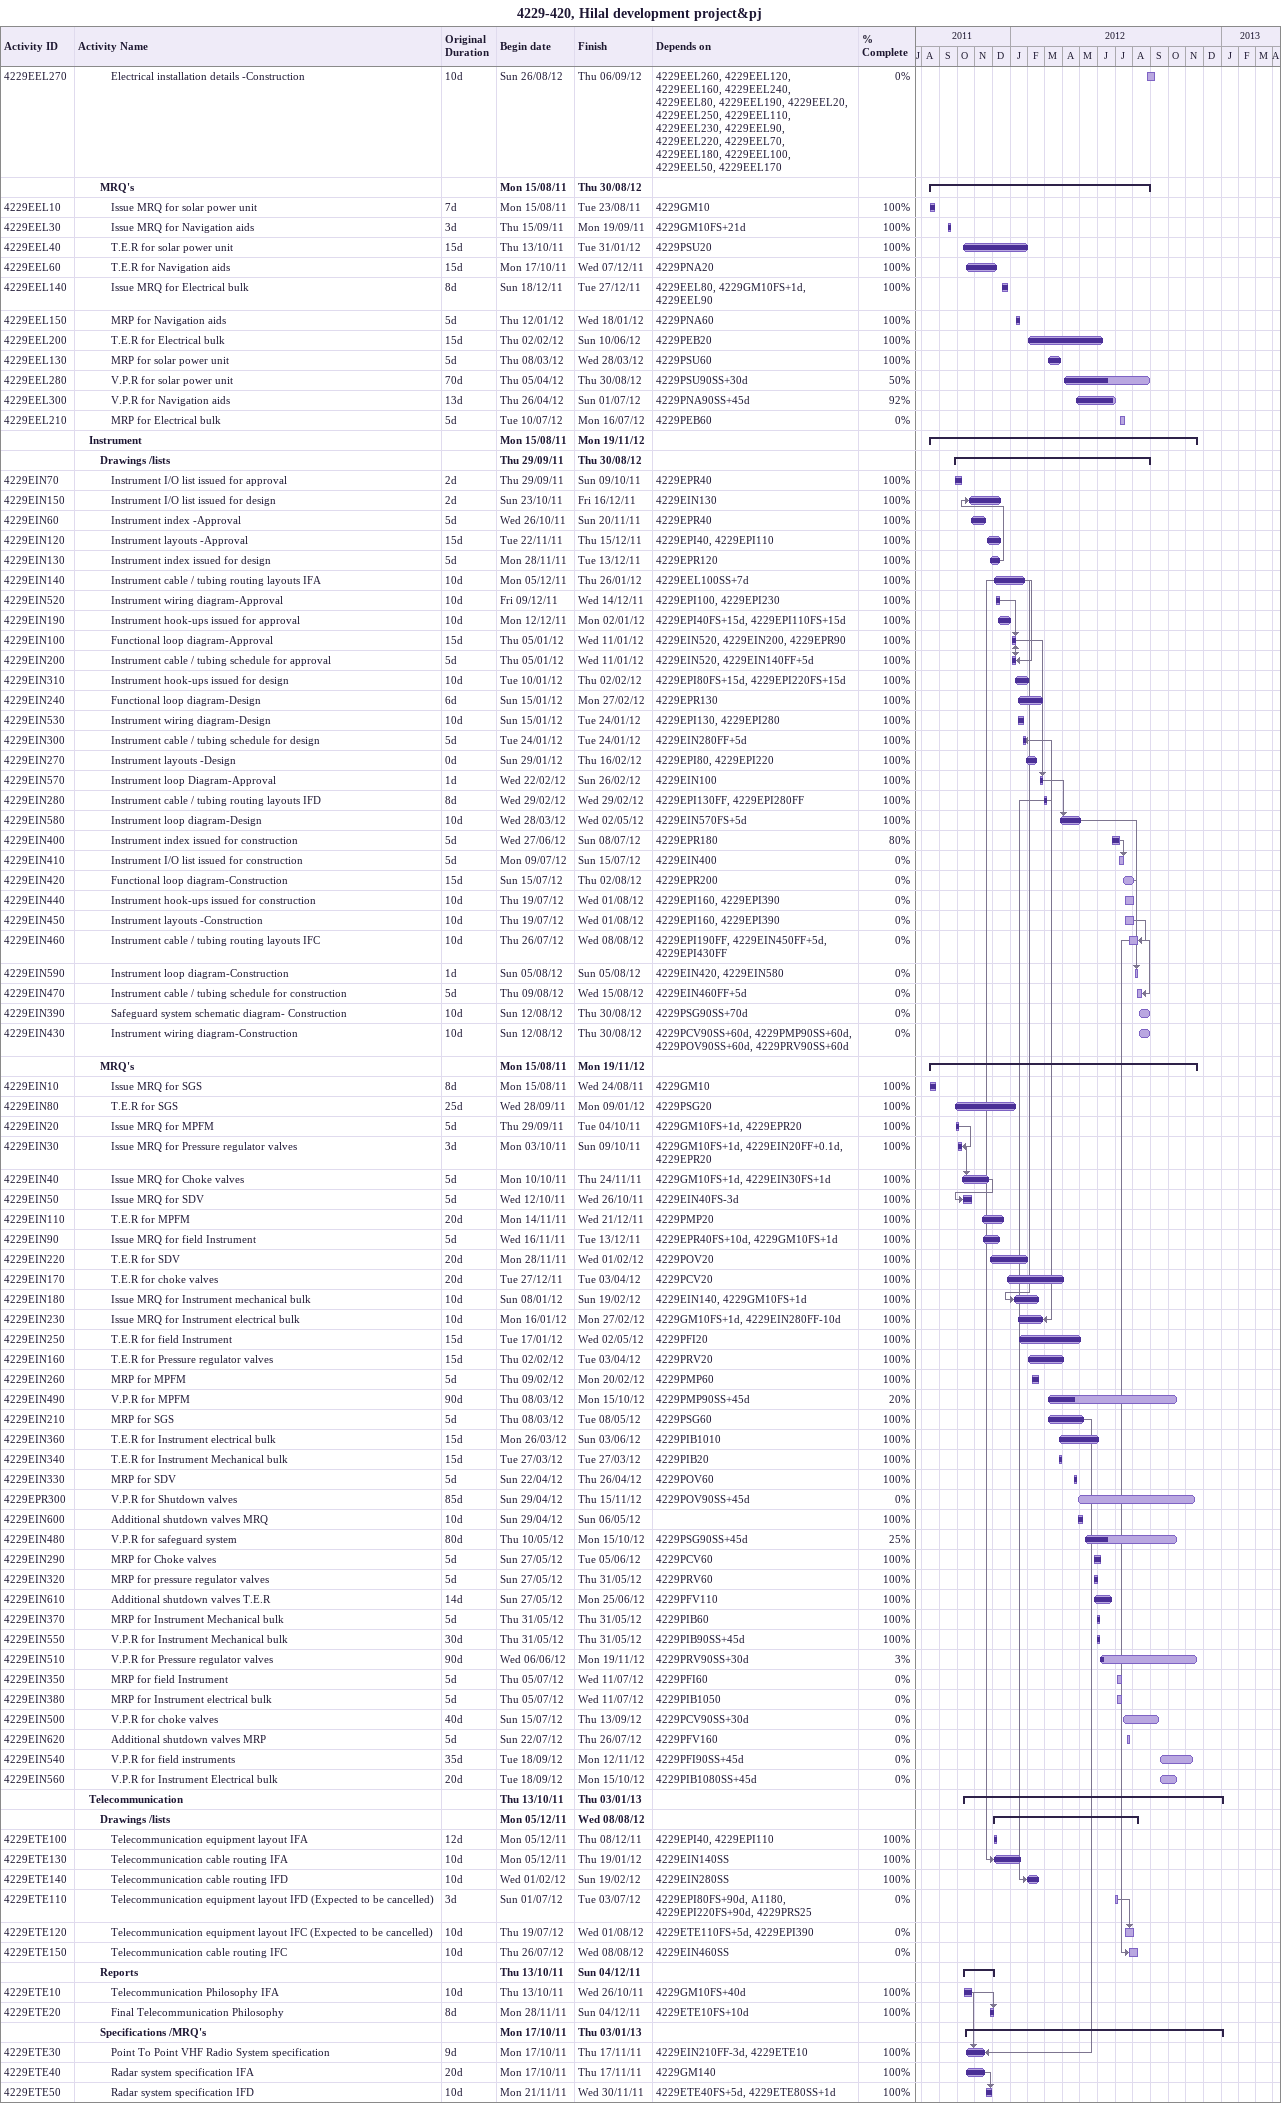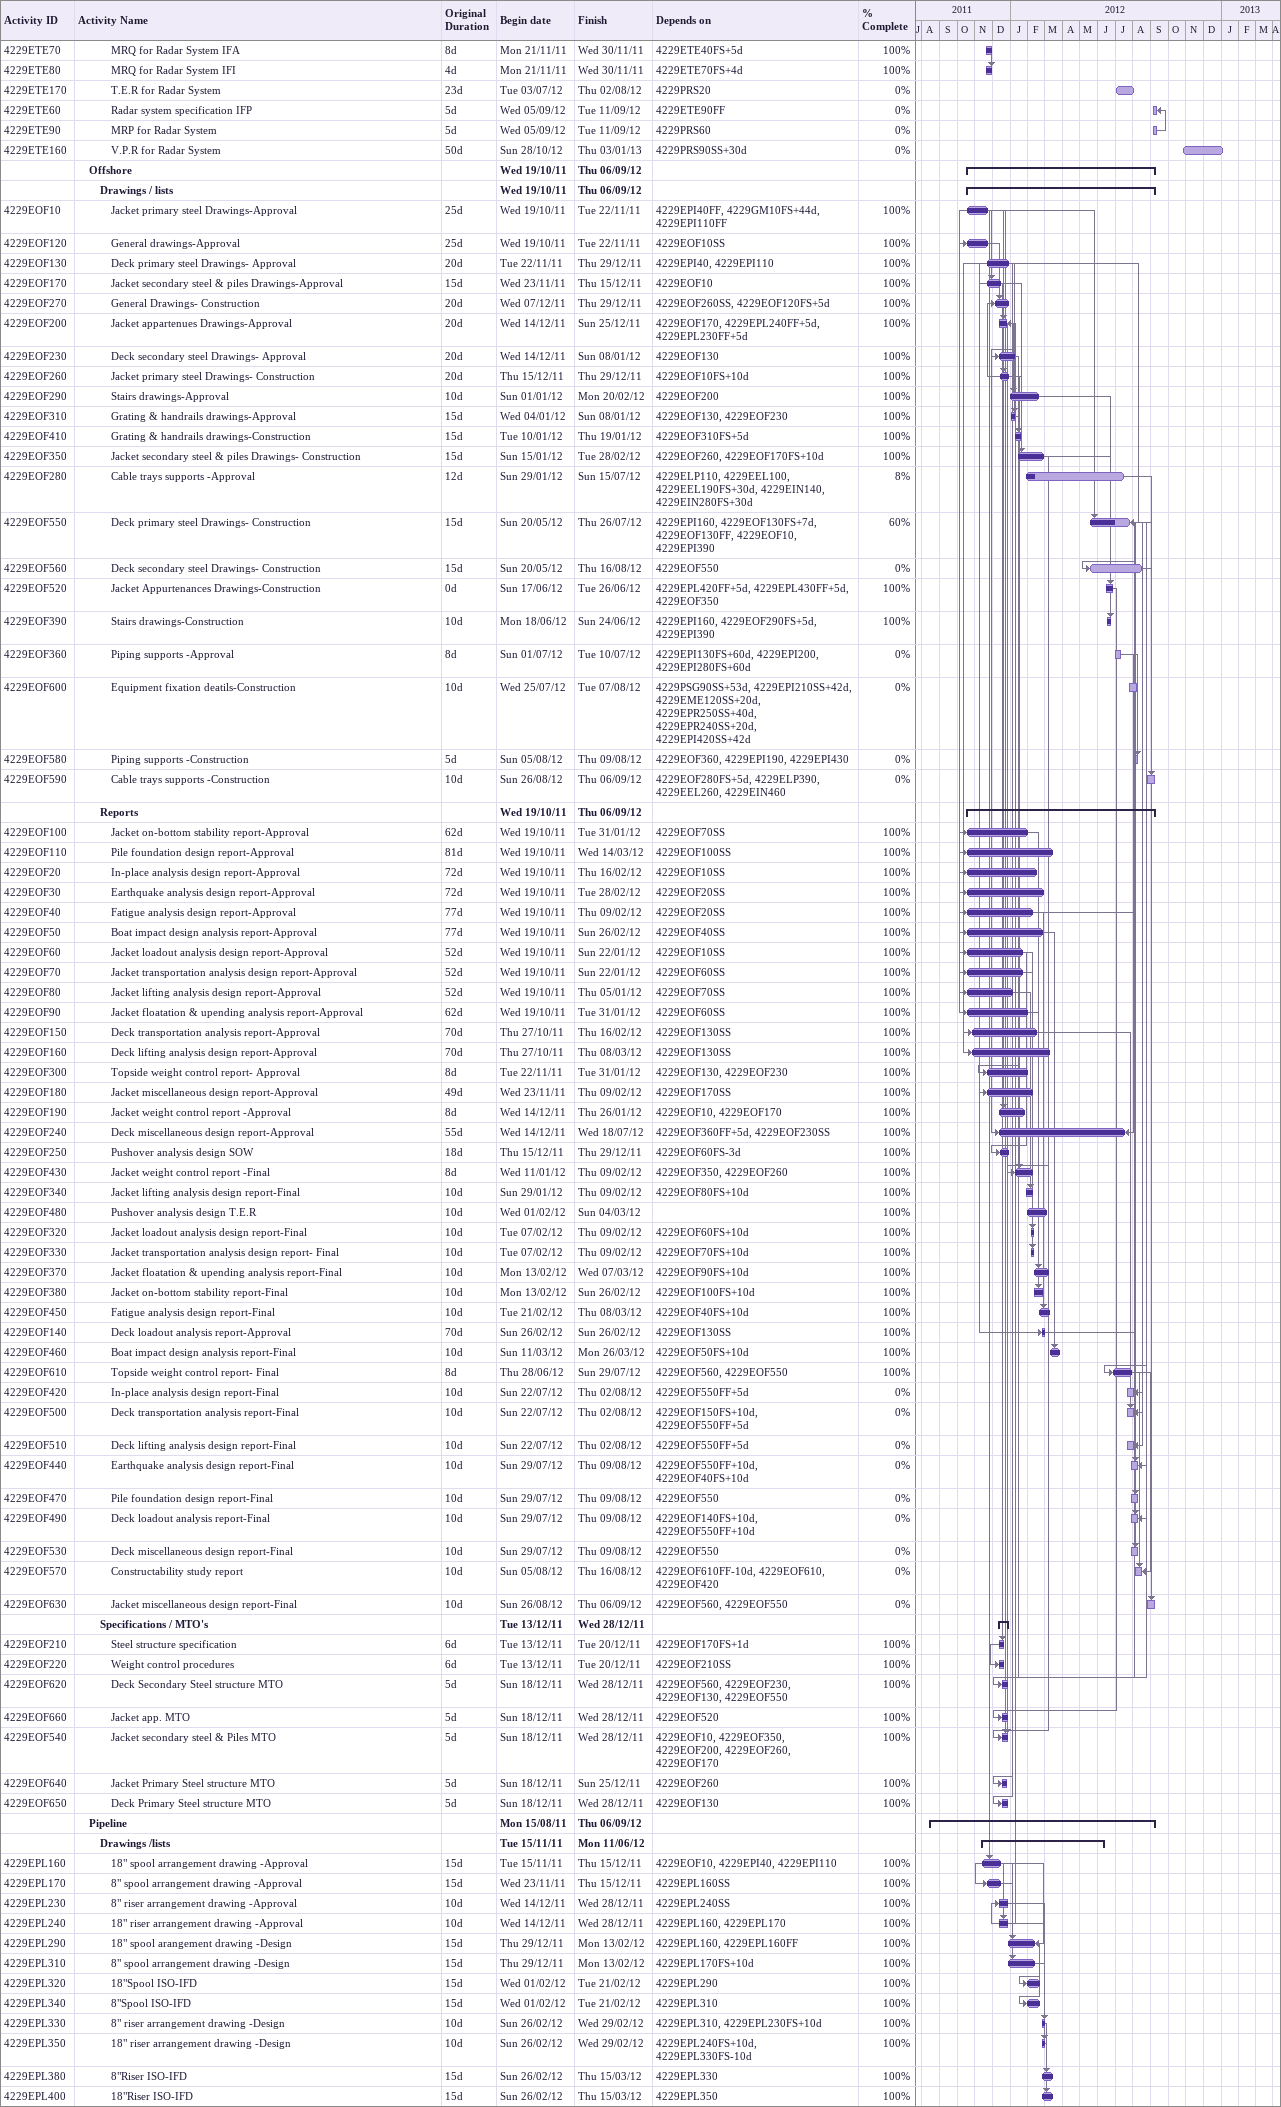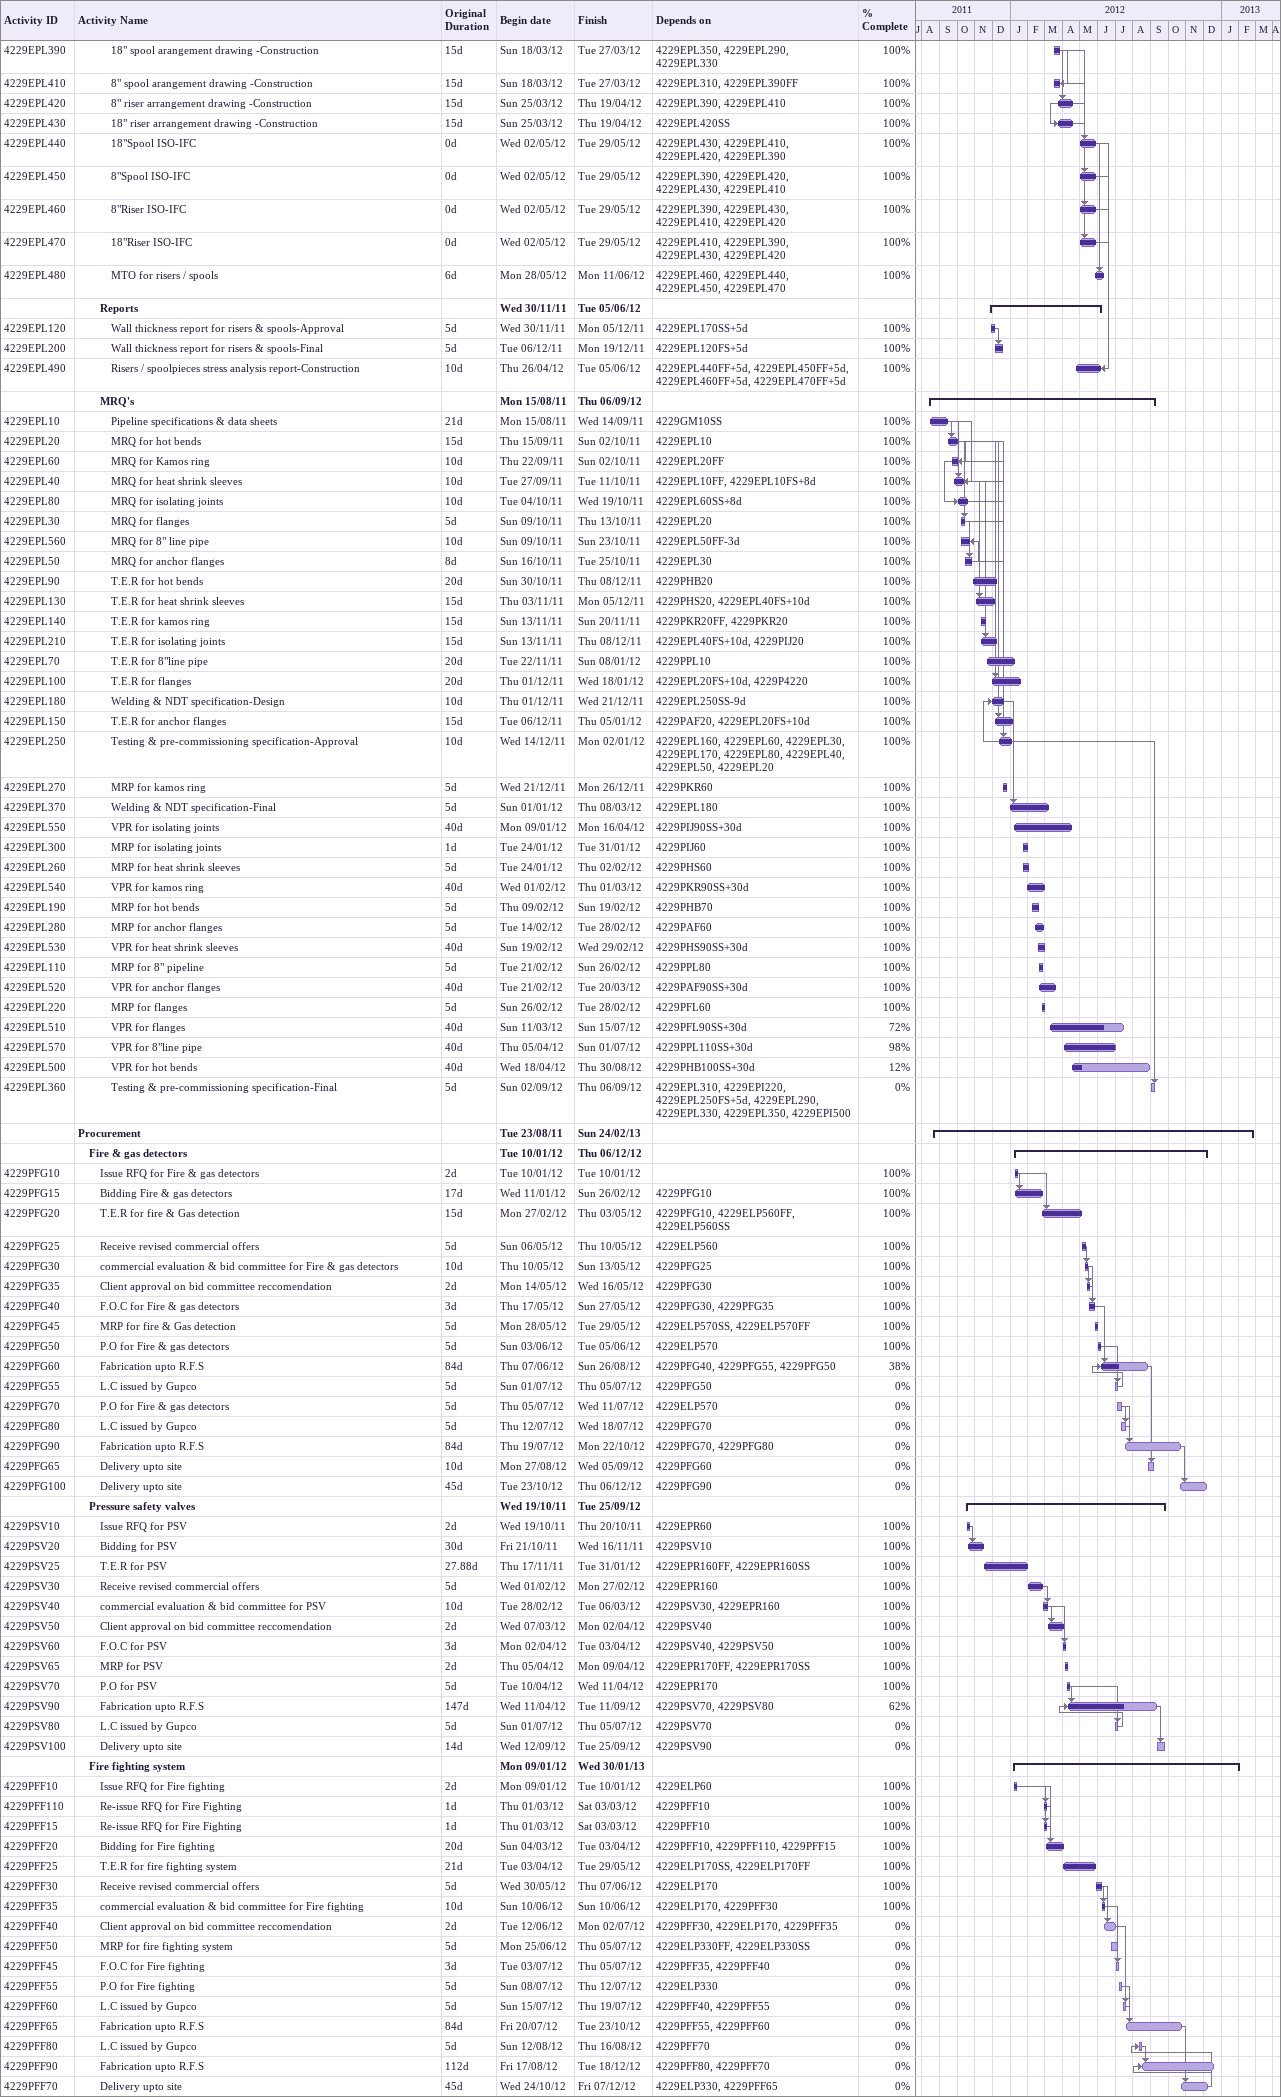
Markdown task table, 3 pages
4229-420, Hilal development project&pj

| ID | Level | Task | Original duration | Start | Finish | Predecessors | % complete |
|---|---|---|---|---|---|---|---|
| 4229EEL270 | 4 | Electrical installation details -Construction | 10d | 2012-08-26 | 2012-09-06 | 4229EEL260, 4229EEL120, 4229EEL160, 4229EEL240, 4229EEL80, 4229EEL190, 4229EEL20, 4229EEL250, 4229EEL110, 4229EEL230, 4229EEL90, 4229EEL220, 4229EEL70, 4229EEL180, 4229EEL100, 4229EEL50, 4229EEL170 | 0 |
|  | 3 | **MRQ's** |  | 2011-08-15 | 2012-08-30 |  |  |
| 4229EEL10 | 4 | Issue MRQ for solar power unit | 7d | 2011-08-15 | 2011-08-23 | 4229GM10 | 100 |
| 4229EEL30 | 4 | Issue MRQ for Navigation aids | 3d | 2011-09-15 | 2011-09-19 | 4229GM10FS+21d | 100 |
| 4229EEL40 | 4 | T.E.R for solar power unit | 15d | 2011-10-13 | 2012-01-31 | 4229PSU20 | 100 |
| 4229EEL60 | 4 | T.E.R for Navigation aids | 15d | 2011-10-17 | 2011-12-07 | 4229PNA20 | 100 |
| 4229EEL140 | 4 | Issue MRQ for Electrical bulk | 8d | 2011-12-18 | 2011-12-27 | 4229EEL80, 4229GM10FS+1d, 4229EEL90 | 100 |
| 4229EEL150 | 4 | MRP for Navigation aids | 5d | 2012-01-12 | 2012-01-18 | 4229PNA60 | 100 |
| 4229EEL200 | 4 | T.E.R for Electrical bulk | 15d | 2012-02-02 | 2012-06-10 | 4229PEB20 | 100 |
| 4229EEL130 | 4 | MRP for solar power unit | 5d | 2012-03-08 | 2012-03-28 | 4229PSU60 | 100 |
| 4229EEL280 | 4 | V.P.R for solar power unit | 70d | 2012-04-05 | 2012-08-30 | 4229PSU90SS+30d | 50 |
| 4229EEL300 | 4 | V.P.R for Navigation aids | 13d | 2012-04-26 | 2012-07-01 | 4229PNA90SS+45d | 92 |
| 4229EEL210 | 4 | MRP for Electrical bulk | 5d | 2012-07-10 | 2012-07-16 | 4229PEB60 | 0 |
|  | 2 | **Instrument** |  | 2011-08-15 | 2012-11-19 |  |  |
|  | 3 | **Drawings /lists** |  | 2011-09-29 | 2012-08-30 |  |  |
| 4229EIN70 | 4 | Instrument I/O list issued for approval | 2d | 2011-09-29 | 2011-10-09 | 4229EPR40 | 100 |
| 4229EIN150 | 4 | Instrument I/O list issued for design | 2d | 2011-10-23 | 2011-12-16 | 4229EIN130 | 100 |
| 4229EIN60 | 4 | Instrument index -Approval | 5d | 2011-10-26 | 2011-11-20 | 4229EPR40 | 100 |
| 4229EIN120 | 4 | Instrument layouts -Approval | 15d | 2011-11-22 | 2011-12-15 | 4229EPI40, 4229EPI110 | 100 |
| 4229EIN130 | 4 | Instrument index issued for design | 5d | 2011-11-28 | 2011-12-13 | 4229EPR120 | 100 |
| 4229EIN140 | 4 | Instrument cable / tubing routing layouts IFA | 10d | 2011-12-05 | 2012-01-26 | 4229EEL100SS+7d | 100 |
| 4229EIN520 | 4 | Instrument wiring diagram-Approval | 10d | 2011-12-09 | 2011-12-14 | 4229EPI100, 4229EPI230 | 100 |
| 4229EIN190 | 4 | Instrument hook-ups issued for approval | 10d | 2011-12-12 | 2012-01-02 | 4229EPI40FS+15d, 4229EPI110FS+15d | 100 |
| 4229EIN100 | 4 | Functional loop diagram-Approval | 15d | 2012-01-05 | 2012-01-11 | 4229EIN520, 4229EIN200, 4229EPR90 | 100 |
| 4229EIN200 | 4 | Instrument cable / tubing schedule for approval | 5d | 2012-01-05 | 2012-01-11 | 4229EIN520, 4229EIN140FF+5d | 100 |
| 4229EIN310 | 4 | Instrument hook-ups issued for design | 10d | 2012-01-10 | 2012-02-02 | 4229EPI80FS+15d, 4229EPI220FS+15d | 100 |
| 4229EIN240 | 4 | Functional loop diagram-Design | 6d | 2012-01-15 | 2012-02-27 | 4229EPR130 | 100 |
| 4229EIN530 | 4 | Instrument wiring diagram-Design | 10d | 2012-01-15 | 2012-01-24 | 4229EPI130, 4229EPI280 | 100 |
| 4229EIN300 | 4 | Instrument cable / tubing schedule for design | 5d | 2012-01-24 | 2012-01-24 | 4229EIN280FF+5d | 100 |
| 4229EIN270 | 4 | Instrument layouts -Design | 0d | 2012-01-29 | 2012-02-16 | 4229EPI80, 4229EPI220 | 100 |
| 4229EIN570 | 4 | Instrument loop Diagram-Approval | 1d | 2012-02-22 | 2012-02-26 | 4229EIN100 | 100 |
| 4229EIN280 | 4 | Instrument cable / tubing routing layouts IFD | 8d | 2012-02-29 | 2012-02-29 | 4229EPI130FF, 4229EPI280FF | 100 |
| 4229EIN580 | 4 | Instrument loop diagram-Design | 10d | 2012-03-28 | 2012-05-02 | 4229EIN570FS+5d | 100 |
| 4229EIN400 | 4 | Instrument index issued for construction | 5d | 2012-06-27 | 2012-07-08 | 4229EPR180 | 80 |
| 4229EIN410 | 4 | Instrument I/O list issued for construction | 5d | 2012-07-09 | 2012-07-15 | 4229EIN400 | 0 |
| 4229EIN420 | 4 | Functional loop diagram-Construction | 15d | 2012-07-15 | 2012-08-02 | 4229EPR200 | 0 |
| 4229EIN440 | 4 | Instrument hook-ups issued for construction | 10d | 2012-07-19 | 2012-08-01 | 4229EPI160, 4229EPI390 | 0 |
| 4229EIN450 | 4 | Instrument layouts -Construction | 10d | 2012-07-19 | 2012-08-01 | 4229EPI160, 4229EPI390 | 0 |
| 4229EIN460 | 4 | Instrument cable / tubing routing layouts IFC | 10d | 2012-07-26 | 2012-08-08 | 4229EPI190FF, 4229EIN450FF+5d, 4229EPI430FF | 0 |
| 4229EIN590 | 4 | Instrument loop diagram-Construction | 1d | 2012-08-05 | 2012-08-05 | 4229EIN420, 4229EIN580 | 0 |
| 4229EIN470 | 4 | Instrument cable / tubing schedule for construction | 5d | 2012-08-09 | 2012-08-15 | 4229EIN460FF+5d | 0 |
| 4229EIN390 | 4 | Safeguard system schematic diagram- Construction | 10d | 2012-08-12 | 2012-08-30 | 4229PSG90SS+70d | 0 |
| 4229EIN430 | 4 | Instrument wiring diagram-Construction | 10d | 2012-08-12 | 2012-08-30 | 4229PCV90SS+60d, 4229PMP90SS+60d, 4229POV90SS+60d, 4229PRV90SS+60d | 0 |
|  | 3 | **MRQ's** |  | 2011-08-15 | 2012-11-19 |  |  |
| 4229EIN10 | 4 | Issue MRQ for SGS | 8d | 2011-08-15 | 2011-08-24 | 4229GM10 | 100 |
| 4229EIN80 | 4 | T.E.R for SGS | 25d | 2011-09-28 | 2012-01-09 | 4229PSG20 | 100 |
| 4229EIN20 | 4 | Issue MRQ for MPFM | 5d | 2011-09-29 | 2011-10-04 | 4229GM10FS+1d, 4229EPR20 | 100 |
| 4229EIN30 | 4 | Issue MRQ for Pressure regulator valves | 3d | 2011-10-03 | 2011-10-09 | 4229GM10FS+1d, 4229EIN20FF+0.1d, 4229EPR20 | 100 |
| 4229EIN40 | 4 | Issue MRQ for Choke valves | 5d | 2011-10-10 | 2011-11-24 | 4229GM10FS+1d, 4229EIN30FS+1d | 100 |
| 4229EIN50 | 4 | Issue MRQ for SDV | 5d | 2011-10-12 | 2011-10-26 | 4229EIN40FS-3d | 100 |
| 4229EIN110 | 4 | T.E.R for MPFM | 20d | 2011-11-14 | 2011-12-21 | 4229PMP20 | 100 |
| 4229EIN90 | 4 | Issue MRQ for field Instrument | 5d | 2011-11-16 | 2011-12-13 | 4229EPR40FS+10d, 4229GM10FS+1d | 100 |
| 4229EIN220 | 4 | T.E.R for SDV | 20d | 2011-11-28 | 2012-02-01 | 4229POV20 | 100 |
| 4229EIN170 | 4 | T.E.R for choke valves | 20d | 2011-12-27 | 2012-04-03 | 4229PCV20 | 100 |
| 4229EIN180 | 4 | Issue MRQ for Instrument mechanical bulk | 10d | 2012-01-08 | 2012-02-19 | 4229EIN140, 4229GM10FS+1d | 100 |
| 4229EIN230 | 4 | Issue MRQ for Instrument electrical bulk | 10d | 2012-01-16 | 2012-02-27 | 4229GM10FS+1d, 4229EIN280FF-10d | 100 |
| 4229EIN250 | 4 | T.E.R for field Instrument | 15d | 2012-01-17 | 2012-05-02 | 4229PFI20 | 100 |
| 4229EIN160 | 4 | T.E.R for Pressure regulator valves | 15d | 2012-02-02 | 2012-04-03 | 4229PRV20 | 100 |
| 4229EIN260 | 4 | MRP for MPFM | 5d | 2012-02-09 | 2012-02-20 | 4229PMP60 | 100 |
| 4229EIN490 | 4 | V.P.R for MPFM | 90d | 2012-03-08 | 2012-10-15 | 4229PMP90SS+45d | 20 |
| 4229EIN210 | 4 | MRP for SGS | 5d | 2012-03-08 | 2012-05-08 | 4229PSG60 | 100 |
| 4229EIN360 | 4 | T.E.R for Instrument electrical bulk | 15d | 2012-03-26 | 2012-06-03 | 4229PIB1010 | 100 |
| 4229EIN340 | 4 | T.E.R for Instrument Mechanical bulk | 15d | 2012-03-27 | 2012-03-27 | 4229PIB20 | 100 |
| 4229EIN330 | 4 | MRP for SDV | 5d | 2012-04-22 | 2012-04-26 | 4229POV60 | 100 |
| 4229EPR300 | 4 | V.P.R for Shutdown valves | 85d | 2012-04-29 | 2012-11-15 | 4229POV90SS+45d | 0 |
| 4229EIN600 | 4 | Additional shutdown valves MRQ | 10d | 2012-04-29 | 2012-05-06 |  | 100 |
| 4229EIN480 | 4 | V.P.R for safeguard system | 80d | 2012-05-10 | 2012-10-15 | 4229PSG90SS+45d | 25 |
| 4229EIN290 | 4 | MRP for Choke valves | 5d | 2012-05-27 | 2012-06-05 | 4229PCV60 | 100 |
| 4229EIN320 | 4 | MRP for pressure regulator valves | 5d | 2012-05-27 | 2012-05-31 | 4229PRV60 | 100 |
| 4229EIN610 | 4 | Additional shutdown valves T.E.R | 14d | 2012-05-27 | 2012-06-25 | 4229PFV110 | 100 |
| 4229EIN370 | 4 | MRP for Instrument Mechanical bulk | 5d | 2012-05-31 | 2012-05-31 | 4229PIB60 | 100 |
| 4229EIN550 | 4 | V.P.R for Instrument Mechanical bulk | 30d | 2012-05-31 | 2012-05-31 | 4229PIB90SS+45d | 100 |
| 4229EIN510 | 4 | V.P.R for Pressure regulator valves | 90d | 2012-06-06 | 2012-11-19 | 4229PRV90SS+30d | 3 |
| 4229EIN350 | 4 | MRP for field Instrument | 5d | 2012-07-05 | 2012-07-11 | 4229PFI60 | 0 |
| 4229EIN380 | 4 | MRP for Instrument electrical bulk | 5d | 2012-07-05 | 2012-07-11 | 4229PIB1050 | 0 |
| 4229EIN500 | 4 | V.P.R for choke valves | 40d | 2012-07-15 | 2012-09-13 | 4229PCV90SS+30d | 0 |
| 4229EIN620 | 4 | Additional shutdown valves MRP | 5d | 2012-07-22 | 2012-07-26 | 4229PFV160 | 0 |
| 4229EIN540 | 4 | V.P.R for field instruments | 35d | 2012-09-18 | 2012-11-12 | 4229PFI90SS+45d | 0 |
| 4229EIN560 | 4 | V.P.R for Instrument Electrical bulk | 20d | 2012-09-18 | 2012-10-15 | 4229PIB1080SS+45d | 0 |
|  | 2 | **Telecommunication** |  | 2011-10-13 | 2013-01-03 |  |  |
|  | 3 | **Drawings /lists** |  | 2011-12-05 | 2012-08-08 |  |  |
| 4229ETE100 | 4 | Telecommunication equipment layout IFA | 12d | 2011-12-05 | 2011-12-08 | 4229EPI40, 4229EPI110 | 100 |
| 4229ETE130 | 4 | Telecommunication cable routing IFA | 10d | 2011-12-05 | 2012-01-19 | 4229EIN140SS | 100 |
| 4229ETE140 | 4 | Telecommunication cable routing IFD | 10d | 2012-02-01 | 2012-02-19 | 4229EIN280SS | 100 |
| 4229ETE110 | 4 | Telecommunication equipment layout IFD (Expected to be cancelled) | 3d | 2012-07-01 | 2012-07-03 | 4229EPI80FS+90d, A1180, 4229EPI220FS+90d, 4229PRS25 | 0 |
| 4229ETE120 | 4 | Telecommunication equipment layout IFC (Expected to be cancelled) | 10d | 2012-07-19 | 2012-08-01 | 4229ETE110FS+5d, 4229EPI390 | 0 |
| 4229ETE150 | 4 | Telecommunication cable routing IFC | 10d | 2012-07-26 | 2012-08-08 | 4229EIN460SS | 0 |
|  | 3 | **Reports** |  | 2011-10-13 | 2011-12-04 |  |  |
| 4229ETE10 | 4 | Telecommunication Philosophy IFA | 10d | 2011-10-13 | 2011-10-26 | 4229GM10FS+40d | 100 |
| 4229ETE20 | 4 | Final Telecommunication Philosophy | 8d | 2011-11-28 | 2011-12-04 | 4229ETE10FS+10d | 100 |
|  | 3 | **Specifications /MRQ's** |  | 2011-10-17 | 2013-01-03 |  |  |
| 4229ETE30 | 4 | Point To Point VHF Radio System specification | 9d | 2011-10-17 | 2011-11-17 | 4229EIN210FF-3d, 4229ETE10 | 100 |
| 4229ETE40 | 4 | Radar system specification IFA | 20d | 2011-10-17 | 2011-11-17 | 4229GM140 | 100 |
| 4229ETE50 | 4 | Radar system specification IFD | 10d | 2011-11-21 | 2011-11-30 | 4229ETE40FS+5d, 4229ETE80SS+1d | 100 |
| 4229ETE70 | 4 | MRQ for Radar System IFA | 8d | 2011-11-21 | 2011-11-30 | 4229ETE40FS+5d | 100 |
| 4229ETE80 | 4 | MRQ for Radar System IFI | 4d | 2011-11-21 | 2011-11-30 | 4229ETE70FS+4d | 100 |
| 4229ETE170 | 4 | T.E.R for Radar System | 23d | 2012-07-03 | 2012-08-02 | 4229PRS20 | 0 |
| 4229ETE60 | 4 | Radar system specification IFP | 5d | 2012-09-05 | 2012-09-11 | 4229ETE90FF | 0 |
| 4229ETE90 | 4 | MRP for Radar System | 5d | 2012-09-05 | 2012-09-11 | 4229PRS60 | 0 |
| 4229ETE160 | 4 | V.P.R for Radar System | 50d | 2012-10-28 | 2013-01-03 | 4229PRS90SS+30d | 0 |
|  | 2 | **Offshore** |  | 2011-10-19 | 2012-09-06 |  |  |
|  | 3 | **Drawings / lists** |  | 2011-10-19 | 2012-09-06 |  |  |
| 4229EOF10 | 4 | Jacket primary steel Drawings-Approval | 25d | 2011-10-19 | 2011-11-22 | 4229EPI40FF, 4229GM10FS+44d, 4229EPI110FF | 100 |
| 4229EOF120 | 4 | General drawings-Approval | 25d | 2011-10-19 | 2011-11-22 | 4229EOF10SS | 100 |
| 4229EOF130 | 4 | Deck primary steel Drawings- Approval | 20d | 2011-11-22 | 2011-12-29 | 4229EPI40, 4229EPI110 | 100 |
| 4229EOF170 | 4 | Jacket secondary steel & piles Drawings-Approval | 15d | 2011-11-23 | 2011-12-15 | 4229EOF10 | 100 |
| 4229EOF270 | 4 | General Drawings- Construction | 20d | 2011-12-07 | 2011-12-29 | 4229EOF260SS, 4229EOF120FS+5d | 100 |
| 4229EOF200 | 4 | Jacket appartenues Drawings-Approval | 20d | 2011-12-14 | 2011-12-25 | 4229EOF170, 4229EPL240FF+5d, 4229EPL230FF+5d | 100 |
| 4229EOF230 | 4 | Deck secondary steel Drawings- Approval | 20d | 2011-12-14 | 2012-01-08 | 4229EOF130 | 100 |
| 4229EOF260 | 4 | Jacket primary steel Drawings- Construction | 20d | 2011-12-15 | 2011-12-29 | 4229EOF10FS+10d | 100 |
| 4229EOF290 | 4 | Stairs drawings-Approval | 10d | 2012-01-01 | 2012-02-20 | 4229EOF200 | 100 |
| 4229EOF310 | 4 | Grating & handrails drawings-Approval | 15d | 2012-01-04 | 2012-01-08 | 4229EOF130, 4229EOF230 | 100 |
| 4229EOF410 | 4 | Grating & handrails drawings-Construction | 15d | 2012-01-10 | 2012-01-19 | 4229EOF310FS+5d | 100 |
| 4229EOF350 | 4 | Jacket secondary steel & piles Drawings- Construction | 15d | 2012-01-15 | 2012-02-28 | 4229EOF260, 4229EOF170FS+10d | 100 |
| 4229EOF280 | 4 | Cable trays supports -Approval | 12d | 2012-01-29 | 2012-07-15 | 4229ELP110, 4229EEL100, 4229EEL190FS+30d, 4229EIN140, 4229EIN280FS+30d | 8 |
| 4229EOF550 | 4 | Deck primary steel Drawings- Construction | 15d | 2012-05-20 | 2012-07-26 | 4229EPI160, 4229EOF130FS+7d, 4229EOF130FF, 4229EOF10, 4229EPI390 | 60 |
| 4229EOF560 | 4 | Deck secondary steel Drawings- Construction | 15d | 2012-05-20 | 2012-08-16 | 4229EOF550 | 0 |
| 4229EOF520 | 4 | Jacket Appurtenances Drawings-Construction | 0d | 2012-06-17 | 2012-06-26 | 4229EPL420FF+5d, 4229EPL430FF+5d, 4229EOF350 | 100 |
| 4229EOF390 | 4 | Stairs drawings-Construction | 10d | 2012-06-18 | 2012-06-24 | 4229EPI160, 4229EOF290FS+5d, 4229EPI390 | 100 |
| 4229EOF360 | 4 | Piping supports -Approval | 8d | 2012-07-01 | 2012-07-10 | 4229EPI130FS+60d, 4229EPI200, 4229EPI280FS+60d | 0 |
| 4229EOF600 | 4 | Equipment fixation deatils-Construction | 10d | 2012-07-25 | 2012-08-07 | 4229PSG90SS+53d, 4229EPI210SS+42d, 4229EME120SS+20d, 4229EPR250SS+40d, 4229EPR240SS+20d, 4229EPI420SS+42d | 0 |
| 4229EOF580 | 4 | Piping supports -Construction | 5d | 2012-08-05 | 2012-08-09 | 4229EOF360, 4229EPI190, 4229EPI430 | 0 |
| 4229EOF590 | 4 | Cable trays supports -Construction | 10d | 2012-08-26 | 2012-09-06 | 4229EOF280FS+5d, 4229ELP390, 4229EEL260, 4229EIN460 | 0 |
|  | 3 | **Reports** |  | 2011-10-19 | 2012-09-06 |  |  |
| 4229EOF100 | 4 | Jacket on-bottom stability report-Approval | 62d | 2011-10-19 | 2012-01-31 | 4229EOF70SS | 100 |
| 4229EOF110 | 4 | Pile foundation design report-Approval | 81d | 2011-10-19 | 2012-03-14 | 4229EOF100SS | 100 |
| 4229EOF20 | 4 | In-place analysis design report-Approval | 72d | 2011-10-19 | 2012-02-16 | 4229EOF10SS | 100 |
| 4229EOF30 | 4 | Earthquake analysis design report-Approval | 72d | 2011-10-19 | 2012-02-28 | 4229EOF20SS | 100 |
| 4229EOF40 | 4 | Fatigue analysis design report-Approval | 77d | 2011-10-19 | 2012-02-09 | 4229EOF20SS | 100 |
| 4229EOF50 | 4 | Boat impact design analysis report-Approval | 77d | 2011-10-19 | 2012-02-26 | 4229EOF40SS | 100 |
| 4229EOF60 | 4 | Jacket loadout analysis design report-Approval | 52d | 2011-10-19 | 2012-01-22 | 4229EOF10SS | 100 |
| 4229EOF70 | 4 | Jacket transportation analysis design report-Approval | 52d | 2011-10-19 | 2012-01-22 | 4229EOF60SS | 100 |
| 4229EOF80 | 4 | Jacket lifting analysis design report-Approval | 52d | 2011-10-19 | 2012-01-05 | 4229EOF70SS | 100 |
| 4229EOF90 | 4 | Jacket floatation & upending analysis report-Approval | 62d | 2011-10-19 | 2012-01-31 | 4229EOF60SS | 100 |
| 4229EOF150 | 4 | Deck transportation analysis report-Approval | 70d | 2011-10-27 | 2012-02-16 | 4229EOF130SS | 100 |
| 4229EOF160 | 4 | Deck lifting analysis design report-Approval | 70d | 2011-10-27 | 2012-03-08 | 4229EOF130SS | 100 |
| 4229EOF300 | 4 | Topside weight control report- Approval | 8d | 2011-11-22 | 2012-01-31 | 4229EOF130, 4229EOF230 | 100 |
| 4229EOF180 | 4 | Jacket miscellaneous design report-Approval | 49d | 2011-11-23 | 2012-02-09 | 4229EOF170SS | 100 |
| 4229EOF190 | 4 | Jacket weight control report -Approval | 8d | 2011-12-14 | 2012-01-26 | 4229EOF10, 4229EOF170 | 100 |
| 4229EOF240 | 4 | Deck miscellaneous design report-Approval | 55d | 2011-12-14 | 2012-07-18 | 4229EOF360FF+5d, 4229EOF230SS | 100 |
| 4229EOF250 | 4 | Pushover analysis design SOW | 18d | 2011-12-15 | 2011-12-29 | 4229EOF60FS-3d | 100 |
| 4229EOF430 | 4 | Jacket weight control report -Final | 8d | 2012-01-11 | 2012-02-09 | 4229EOF350, 4229EOF260 | 100 |
| 4229EOF340 | 4 | Jacket lifting analysis design report-Final | 10d | 2012-01-29 | 2012-02-09 | 4229EOF80FS+10d | 100 |
| 4229EOF480 | 4 | Pushover analysis design T.E.R | 10d | 2012-02-01 | 2012-03-04 |  | 100 |
| 4229EOF320 | 4 | Jacket loadout analysis design report-Final | 10d | 2012-02-07 | 2012-02-09 | 4229EOF60FS+10d | 100 |
| 4229EOF330 | 4 | Jacket transportation analysis design report- Final | 10d | 2012-02-07 | 2012-02-09 | 4229EOF70FS+10d | 100 |
| 4229EOF370 | 4 | Jacket floatation & upending analysis report-Final | 10d | 2012-02-13 | 2012-03-07 | 4229EOF90FS+10d | 100 |
| 4229EOF380 | 4 | Jacket on-bottom stability report-Final | 10d | 2012-02-13 | 2012-02-26 | 4229EOF100FS+10d | 100 |
| 4229EOF450 | 4 | Fatigue analysis design report-Final | 10d | 2012-02-21 | 2012-03-08 | 4229EOF40FS+10d | 100 |
| 4229EOF140 | 4 | Deck loadout analysis report-Approval | 70d | 2012-02-26 | 2012-02-26 | 4229EOF130SS | 100 |
| 4229EOF460 | 4 | Boat impact design analysis report-Final | 10d | 2012-03-11 | 2012-03-26 | 4229EOF50FS+10d | 100 |
| 4229EOF610 | 4 | Topside weight control report- Final | 8d | 2012-06-28 | 2012-07-29 | 4229EOF560, 4229EOF550 | 100 |
| 4229EOF420 | 4 | In-place analysis design report-Final | 10d | 2012-07-22 | 2012-08-02 | 4229EOF550FF+5d | 0 |
| 4229EOF500 | 4 | Deck transportation analysis report-Final | 10d | 2012-07-22 | 2012-08-02 | 4229EOF150FS+10d, 4229EOF550FF+5d | 0 |
| 4229EOF510 | 4 | Deck lifting analysis design report-Final | 10d | 2012-07-22 | 2012-08-02 | 4229EOF550FF+5d | 0 |
| 4229EOF440 | 4 | Earthquake analysis design report-Final | 10d | 2012-07-29 | 2012-08-09 | 4229EOF550FF+10d, 4229EOF40FS+10d | 0 |
| 4229EOF470 | 4 | Pile foundation design report-Final | 10d | 2012-07-29 | 2012-08-09 | 4229EOF550 | 0 |
| 4229EOF490 | 4 | Deck loadout analysis report-Final | 10d | 2012-07-29 | 2012-08-09 | 4229EOF140FS+10d, 4229EOF550FF+10d | 0 |
| 4229EOF530 | 4 | Deck miscellaneous design report-Final | 10d | 2012-07-29 | 2012-08-09 | 4229EOF550 | 0 |
| 4229EOF570 | 4 | Constructability study report | 10d | 2012-08-05 | 2012-08-16 | 4229EOF610FF-10d, 4229EOF610, 4229EOF420 | 0 |
| 4229EOF630 | 4 | Jacket miscellaneous design report-Final | 10d | 2012-08-26 | 2012-09-06 | 4229EOF560, 4229EOF550 | 0 |
|  | 3 | **Specifications / MTO's** |  | 2011-12-13 | 2011-12-28 |  |  |
| 4229EOF210 | 4 | Steel structure specification | 6d | 2011-12-13 | 2011-12-20 | 4229EOF170FS+1d | 100 |
| 4229EOF220 | 4 | Weight control procedures | 6d | 2011-12-13 | 2011-12-20 | 4229EOF210SS | 100 |
| 4229EOF620 | 4 | Deck Secondary Steel structure MTO | 5d | 2011-12-18 | 2011-12-28 | 4229EOF560, 4229EOF230, 4229EOF130, 4229EOF550 | 100 |
| 4229EOF660 | 4 | Jacket app. MTO | 5d | 2011-12-18 | 2011-12-28 | 4229EOF520 | 100 |
| 4229EOF540 | 4 | Jacket secondary steel & Piles MTO | 5d | 2011-12-18 | 2011-12-28 | 4229EOF10, 4229EOF350, 4229EOF200, 4229EOF260, 4229EOF170 | 100 |
| 4229EOF640 | 4 | Jacket Primary Steel structure MTO | 5d | 2011-12-18 | 2011-12-25 | 4229EOF260 | 100 |
| 4229EOF650 | 4 | Deck Primary Steel structure MTO | 5d | 2011-12-18 | 2011-12-28 | 4229EOF130 | 100 |
|  | 2 | **Pipeline** |  | 2011-08-15 | 2012-09-06 |  |  |
|  | 3 | **Drawings /lists** |  | 2011-11-15 | 2012-06-11 |  |  |
| 4229EPL160 | 4 | 18" spool arrangement drawing -Approval | 15d | 2011-11-15 | 2011-12-15 | 4229EOF10, 4229EPI40, 4229EPI110 | 100 |
| 4229EPL170 | 4 | 8" spool arrangement drawing -Approval | 15d | 2011-11-23 | 2011-12-15 | 4229EPL160SS | 100 |
| 4229EPL230 | 4 | 8" riser arrangement drawing -Approval | 10d | 2011-12-14 | 2011-12-28 | 4229EPL240SS | 100 |
| 4229EPL240 | 4 | 18" riser arrangement drawing -Approval | 10d | 2011-12-14 | 2011-12-28 | 4229EPL160, 4229EPL170 | 100 |
| 4229EPL290 | 4 | 18" spool arangement drawing -Design | 15d | 2011-12-29 | 2012-02-13 | 4229EPL160, 4229EPL160FF | 100 |
| 4229EPL310 | 4 | 8" spool arrangement drawing -Design | 15d | 2011-12-29 | 2012-02-13 | 4229EPL170FS+10d | 100 |
| 4229EPL320 | 4 | 18"Spool ISO-IFD | 15d | 2012-02-01 | 2012-02-21 | 4229EPL290 | 100 |
| 4229EPL340 | 4 | 8"Spool ISO-IFD | 15d | 2012-02-01 | 2012-02-21 | 4229EPL310 | 100 |
| 4229EPL330 | 4 | 8" riser arrangement drawing -Design | 10d | 2012-02-26 | 2012-02-29 | 4229EPL310, 4229EPL230FS+10d | 100 |
| 4229EPL350 | 4 | 18" riser arrangement drawing -Design | 10d | 2012-02-26 | 2012-02-29 | 4229EPL240FS+10d, 4229EPL330FS-10d | 100 |
| 4229EPL380 | 4 | 8"Riser ISO-IFD | 15d | 2012-02-26 | 2012-03-15 | 4229EPL330 | 100 |
| 4229EPL400 | 4 | 18"Riser ISO-IFD | 15d | 2012-02-26 | 2012-03-15 | 4229EPL350 | 100 |
| 4229EPL390 | 4 | 18" spool arangement drawing -Construction | 15d | 2012-03-18 | 2012-03-27 | 4229EPL350, 4229EPL290, 4229EPL330 | 100 |
| 4229EPL410 | 4 | 8" spool arangement drawing -Construction | 15d | 2012-03-18 | 2012-03-27 | 4229EPL310, 4229EPL390FF | 100 |
| 4229EPL420 | 4 | 8" riser arrangement drawing -Construction | 15d | 2012-03-25 | 2012-04-19 | 4229EPL390, 4229EPL410 | 100 |
| 4229EPL430 | 4 | 18" riser arrangement drawing -Construction | 15d | 2012-03-25 | 2012-04-19 | 4229EPL420SS | 100 |
| 4229EPL440 | 4 | 18"Spool ISO-IFC | 0d | 2012-05-02 | 2012-05-29 | 4229EPL430, 4229EPL410, 4229EPL420, 4229EPL390 | 100 |
| 4229EPL450 | 4 | 8"Spool ISO-IFC | 0d | 2012-05-02 | 2012-05-29 | 4229EPL390, 4229EPL420, 4229EPL430, 4229EPL410 | 100 |
| 4229EPL460 | 4 | 8"Riser ISO-IFC | 0d | 2012-05-02 | 2012-05-29 | 4229EPL390, 4229EPL430, 4229EPL410, 4229EPL420 | 100 |
| 4229EPL470 | 4 | 18"Riser ISO-IFC | 0d | 2012-05-02 | 2012-05-29 | 4229EPL410, 4229EPL390, 4229EPL430, 4229EPL420 | 100 |
| 4229EPL480 | 4 | MTO for risers / spools | 6d | 2012-05-28 | 2012-06-11 | 4229EPL460, 4229EPL440, 4229EPL450, 4229EPL470 | 100 |
|  | 3 | **Reports** |  | 2011-11-30 | 2012-06-05 |  |  |
| 4229EPL120 | 4 | Wall thickness report for risers & spools-Approval | 5d | 2011-11-30 | 2011-12-05 | 4229EPL170SS+5d | 100 |
| 4229EPL200 | 4 | Wall thickness report for risers & spools-Final | 5d | 2011-12-06 | 2011-12-19 | 4229EPL120FS+5d | 100 |
| 4229EPL490 | 4 | Risers / spoolpieces stress analysis report-Construction | 10d | 2012-04-26 | 2012-06-05 | 4229EPL440FF+5d, 4229EPL450FF+5d, 4229EPL460FF+5d, 4229EPL470FF+5d | 100 |
|  | 3 | **MRQ's** |  | 2011-08-15 | 2012-09-06 |  |  |
| 4229EPL10 | 4 | Pipeline specifications & data sheets | 21d | 2011-08-15 | 2011-09-14 | 4229GM10SS | 100 |
| 4229EPL20 | 4 | MRQ for hot bends | 15d | 2011-09-15 | 2011-10-02 | 4229EPL10 | 100 |
| 4229EPL60 | 4 | MRQ for Kamos ring | 10d | 2011-09-22 | 2011-10-02 | 4229EPL20FF | 100 |
| 4229EPL40 | 4 | MRQ for heat shrink sleeves | 10d | 2011-09-27 | 2011-10-11 | 4229EPL10FF, 4229EPL10FS+8d | 100 |
| 4229EPL80 | 4 | MRQ for isolating joints | 10d | 2011-10-04 | 2011-10-19 | 4229EPL60SS+8d | 100 |
| 4229EPL30 | 4 | MRQ for flanges | 5d | 2011-10-09 | 2011-10-13 | 4229EPL20 | 100 |
| 4229EPL560 | 4 | MRQ for 8" line pipe | 10d | 2011-10-09 | 2011-10-23 | 4229EPL50FF-3d | 100 |
| 4229EPL50 | 4 | MRQ for anchor flanges | 8d | 2011-10-16 | 2011-10-25 | 4229EPL30 | 100 |
| 4229EPL90 | 4 | T.E.R for hot bends | 20d | 2011-10-30 | 2011-12-08 | 4229PHB20 | 100 |
| 4229EPL130 | 4 | T.E.R for heat shrink sleeves | 15d | 2011-11-03 | 2011-12-05 | 4229PHS20, 4229EPL40FS+10d | 100 |
| 4229EPL140 | 4 | T.E.R for kamos ring | 15d | 2011-11-13 | 2011-11-20 | 4229PKR20FF, 4229PKR20 | 100 |
| 4229EPL210 | 4 | T.E.R for isolating joints | 15d | 2011-11-13 | 2011-12-08 | 4229EPL40FS+10d, 4229PIJ20 | 100 |
| 4229EPL70 | 4 | T.E.R for 8"line pipe | 20d | 2011-11-22 | 2012-01-08 | 4229PPL10 | 100 |
| 4229EPL100 | 4 | T.E.R for flanges | 20d | 2011-12-01 | 2012-01-18 | 4229EPL20FS+10d, 4229P4220 | 100 |
| 4229EPL180 | 4 | Welding & NDT specification-Design | 10d | 2011-12-01 | 2011-12-21 | 4229EPL250SS-9d | 100 |
| 4229EPL150 | 4 | T.E.R for anchor flanges | 15d | 2011-12-06 | 2012-01-05 | 4229PAF20, 4229EPL20FS+10d | 100 |
| 4229EPL250 | 4 | Testing & pre-commissioning specification-Approval | 10d | 2011-12-14 | 2012-01-02 | 4229EPL160, 4229EPL60, 4229EPL30, 4229EPL170, 4229EPL80, 4229EPL40, 4229EPL50, 4229EPL20 | 100 |
| 4229EPL270 | 4 | MRP for kamos ring | 5d | 2011-12-21 | 2011-12-26 | 4229PKR60 | 100 |
| 4229EPL370 | 4 | Welding & NDT specification-Final | 5d | 2012-01-01 | 2012-03-08 | 4229EPL180 | 100 |
| 4229EPL550 | 4 | VPR for isolating joints | 40d | 2012-01-09 | 2012-04-16 | 4229PIJ90SS+30d | 100 |
| 4229EPL300 | 4 | MRP for isolating joints | 1d | 2012-01-24 | 2012-01-31 | 4229PIJ60 | 100 |
| 4229EPL260 | 4 | MRP for heat shrink sleeves | 5d | 2012-01-24 | 2012-02-02 | 4229PHS60 | 100 |
| 4229EPL540 | 4 | VPR for kamos ring | 40d | 2012-02-01 | 2012-03-01 | 4229PKR90SS+30d | 100 |
| 4229EPL190 | 4 | MRP for hot bends | 5d | 2012-02-09 | 2012-02-19 | 4229PHB70 | 100 |
| 4229EPL280 | 4 | MRP for anchor flanges | 5d | 2012-02-14 | 2012-02-28 | 4229PAF60 | 100 |
| 4229EPL530 | 4 | VPR for heat shrink sleeves | 40d | 2012-02-19 | 2012-02-29 | 4229PHS90SS+30d | 100 |
| 4229EPL110 | 4 | MRP for 8" pipeline | 5d | 2012-02-21 | 2012-02-26 | 4229PPL80 | 100 |
| 4229EPL520 | 4 | VPR for anchor flanges | 40d | 2012-02-21 | 2012-03-20 | 4229PAF90SS+30d | 100 |
| 4229EPL220 | 4 | MRP for flanges | 5d | 2012-02-26 | 2012-02-28 | 4229PFL60 | 100 |
| 4229EPL510 | 4 | VPR for flanges | 40d | 2012-03-11 | 2012-07-15 | 4229PFL90SS+30d | 72 |
| 4229EPL570 | 4 | VPR for 8"line pipe | 40d | 2012-04-05 | 2012-07-01 | 4229PPL110SS+30d | 98 |
| 4229EPL500 | 4 | VPR for hot bends | 40d | 2012-04-18 | 2012-08-30 | 4229PHB100SS+30d | 12 |
| 4229EPL360 | 4 | Testing & pre-commissioning specification-Final | 5d | 2012-09-02 | 2012-09-06 | 4229EPL310, 4229EPI220, 4229EPL250FS+5d, 4229EPL290, 4229EPL330, 4229EPL350, 4229EPI500 | 0 |
|  | 1 | **Procurement** |  | 2011-08-23 | 2013-02-24 |  |  |
|  | 2 | **Fire & gas detectors** |  | 2012-01-10 | 2012-12-06 |  |  |
| 4229PFG10 | 3 | Issue RFQ for Fire & gas detectors | 2d | 2012-01-10 | 2012-01-10 |  | 100 |
| 4229PFG15 | 3 | Bidding Fire & gas detectors | 17d | 2012-01-11 | 2012-02-26 | 4229PFG10 | 100 |
| 4229PFG20 | 3 | T.E.R for fire & Gas detection | 15d | 2012-02-27 | 2012-05-03 | 4229PFG10, 4229ELP560FF, 4229ELP560SS | 100 |
| 4229PFG25 | 3 | Receive revised commercial offers | 5d | 2012-05-06 | 2012-05-10 | 4229ELP560 | 100 |
| 4229PFG30 | 3 | commercial evaluation & bid committee for Fire & gas detectors | 10d | 2012-05-10 | 2012-05-13 | 4229PFG25 | 100 |
| 4229PFG35 | 3 | Client approval on bid committee reccomendation | 2d | 2012-05-14 | 2012-05-16 | 4229PFG30 | 100 |
| 4229PFG40 | 3 | F.O.C for Fire & gas detectors | 3d | 2012-05-17 | 2012-05-27 | 4229PFG30, 4229PFG35 | 100 |
| 4229PFG45 | 3 | MRP for fire & Gas detection | 5d | 2012-05-28 | 2012-05-29 | 4229ELP570SS, 4229ELP570FF | 100 |
| 4229PFG50 | 3 | P.O for Fire & gas detectors | 5d | 2012-06-03 | 2012-06-05 | 4229ELP570 | 100 |
| 4229PFG60 | 3 | Fabrication upto R.F.S | 84d | 2012-06-07 | 2012-08-26 | 4229PFG40, 4229PFG55, 4229PFG50 | 38 |
| 4229PFG55 | 3 | L.C issued by Gupco | 5d | 2012-07-01 | 2012-07-05 | 4229PFG50 | 0 |
| 4229PFG70 | 3 | P.O for Fire & gas detectors | 5d | 2012-07-05 | 2012-07-11 | 4229ELP570 | 0 |
| 4229PFG80 | 3 | L.C issued by Gupco | 5d | 2012-07-12 | 2012-07-18 | 4229PFG70 | 0 |
| 4229PFG90 | 3 | Fabrication upto R.F.S | 84d | 2012-07-19 | 2012-10-22 | 4229PFG70, 4229PFG80 | 0 |
| 4229PFG65 | 3 | Delivery upto site | 10d | 2012-08-27 | 2012-09-05 | 4229PFG60 | 0 |
| 4229PFG100 | 3 | Delivery upto site | 45d | 2012-10-23 | 2012-12-06 | 4229PFG90 | 0 |
|  | 2 | **Pressure safety valves** |  | 2011-10-19 | 2012-09-25 |  |  |
| 4229PSV10 | 3 | Issue RFQ for PSV | 2d | 2011-10-19 | 2011-10-20 | 4229EPR60 | 100 |
| 4229PSV20 | 3 | Bidding for PSV | 30d | 2011-10-21 | 2011-11-16 | 4229PSV10 | 100 |
| 4229PSV25 | 3 | T.E.R for PSV | 27.88d | 2011-11-17 | 2012-01-31 | 4229EPR160FF, 4229EPR160SS | 100 |
| 4229PSV30 | 3 | Receive revised commercial offers | 5d | 2012-02-01 | 2012-02-27 | 4229EPR160 | 100 |
| 4229PSV40 | 3 | commercial evaluation & bid committee for PSV | 10d | 2012-02-28 | 2012-03-06 | 4229PSV30, 4229EPR160 | 100 |
| 4229PSV50 | 3 | Client approval on bid committee reccomendation | 2d | 2012-03-07 | 2012-04-02 | 4229PSV40 | 100 |
| 4229PSV60 | 3 | F.O.C for PSV | 3d | 2012-04-02 | 2012-04-03 | 4229PSV40, 4229PSV50 | 100 |
| 4229PSV65 | 3 | MRP for PSV | 2d | 2012-04-05 | 2012-04-09 | 4229EPR170FF, 4229EPR170SS | 100 |
| 4229PSV70 | 3 | P.O for PSV | 5d | 2012-04-10 | 2012-04-11 | 4229EPR170 | 100 |
| 4229PSV90 | 3 | Fabrication upto R.F.S | 147d | 2012-04-11 | 2012-09-11 | 4229PSV70, 4229PSV80 | 62 |
| 4229PSV80 | 3 | L.C issued by Gupco | 5d | 2012-07-01 | 2012-07-05 | 4229PSV70 | 0 |
| 4229PSV100 | 3 | Delivery upto site | 14d | 2012-09-12 | 2012-09-25 | 4229PSV90 | 0 |
|  | 2 | **Fire fighting system** |  | 2012-01-09 | 2013-01-30 |  |  |
| 4229PFF10 | 3 | Issue RFQ for Fire fighting | 2d | 2012-01-09 | 2012-01-10 | 4229ELP60 | 100 |
| 4229PFF110 | 3 | Re-issue RFQ for Fire Fighting | 1d | 2012-03-01 | 2012-03-03 | 4229PFF10 | 100 |
| 4229PFF15 | 3 | Re-issue RFQ for Fire Fighting | 1d | 2012-03-01 | 2012-03-03 | 4229PFF10 | 100 |
| 4229PFF20 | 3 | Bidding for Fire fighting | 20d | 2012-03-04 | 2012-04-03 | 4229PFF10, 4229PFF110, 4229PFF15 | 100 |
| 4229PFF25 | 3 | T.E.R for fire fighting system | 21d | 2012-04-03 | 2012-05-29 | 4229ELP170SS, 4229ELP170FF | 100 |
| 4229PFF30 | 3 | Receive revised commercial offers | 5d | 2012-05-30 | 2012-06-07 | 4229ELP170 | 100 |
| 4229PFF35 | 3 | commercial evaluation & bid committee for Fire fighting | 10d | 2012-06-10 | 2012-06-10 | 4229ELP170, 4229PFF30 | 100 |
| 4229PFF40 | 3 | Client approval on bid committee reccomendation | 2d | 2012-06-12 | 2012-07-02 | 4229PFF30, 4229ELP170, 4229PFF35 | 0 |
| 4229PFF50 | 3 | MRP for fire fighting system | 5d | 2012-06-25 | 2012-07-05 | 4229ELP330FF, 4229ELP330SS | 0 |
| 4229PFF45 | 3 | F.O.C for Fire fighting | 3d | 2012-07-03 | 2012-07-05 | 4229PFF35, 4229PFF40 | 0 |
| 4229PFF55 | 3 | P.O for Fire fighting | 5d | 2012-07-08 | 2012-07-12 | 4229ELP330 | 0 |
| 4229PFF60 | 3 | L.C issued by Gupco | 5d | 2012-07-15 | 2012-07-19 | 4229PFF40, 4229PFF55 | 0 |
| 4229PFF65 | 3 | Fabrication upto R.F.S | 84d | 2012-07-20 | 2012-10-23 | 4229PFF55, 4229PFF60 | 0 |
| 4229PFF80 | 3 | L.C issued by Gupco | 5d | 2012-08-12 | 2012-08-16 | 4229PFF70 | 0 |
| 4229PFF90 | 3 | Fabrication upto R.F.S | 112d | 2012-08-17 | 2012-12-18 | 4229PFF80, 4229PFF70 | 0 |
| 4229PFF70 | 3 | Delivery upto site | 45d | 2012-10-24 | 2012-12-07 | 4229ELP330, 4229PFF65 | 0 |
